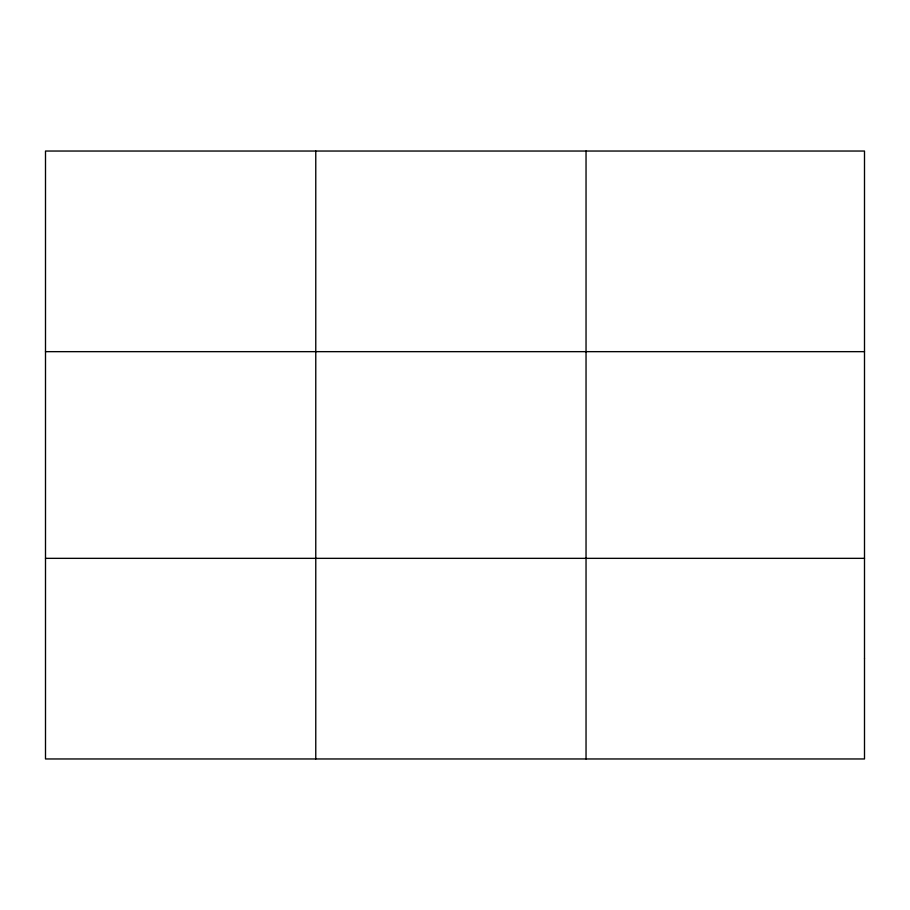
<?xml version="1.0" encoding="UTF-8"?>
<svg xmlns="http://www.w3.org/2000/svg" width="910" height="910" viewBox="0 0 910 910"><rect width="100%" height="100%" fill="white"/><g stroke="black" fill="none" stroke-linecap="round" stroke-linejoin="round"><path stroke-width="1.36" d="M315.77 758.963L315.77 151.037M586.04 758.963L586.04 151.037M45.5 351.658L864.5 351.658M45.5 558.342L864.5 558.342M864.5 658.647L864.5 758.963L45.5 758.963L45.5 151.037L864.5 151.037L864.5 658.647"/></g></svg>
